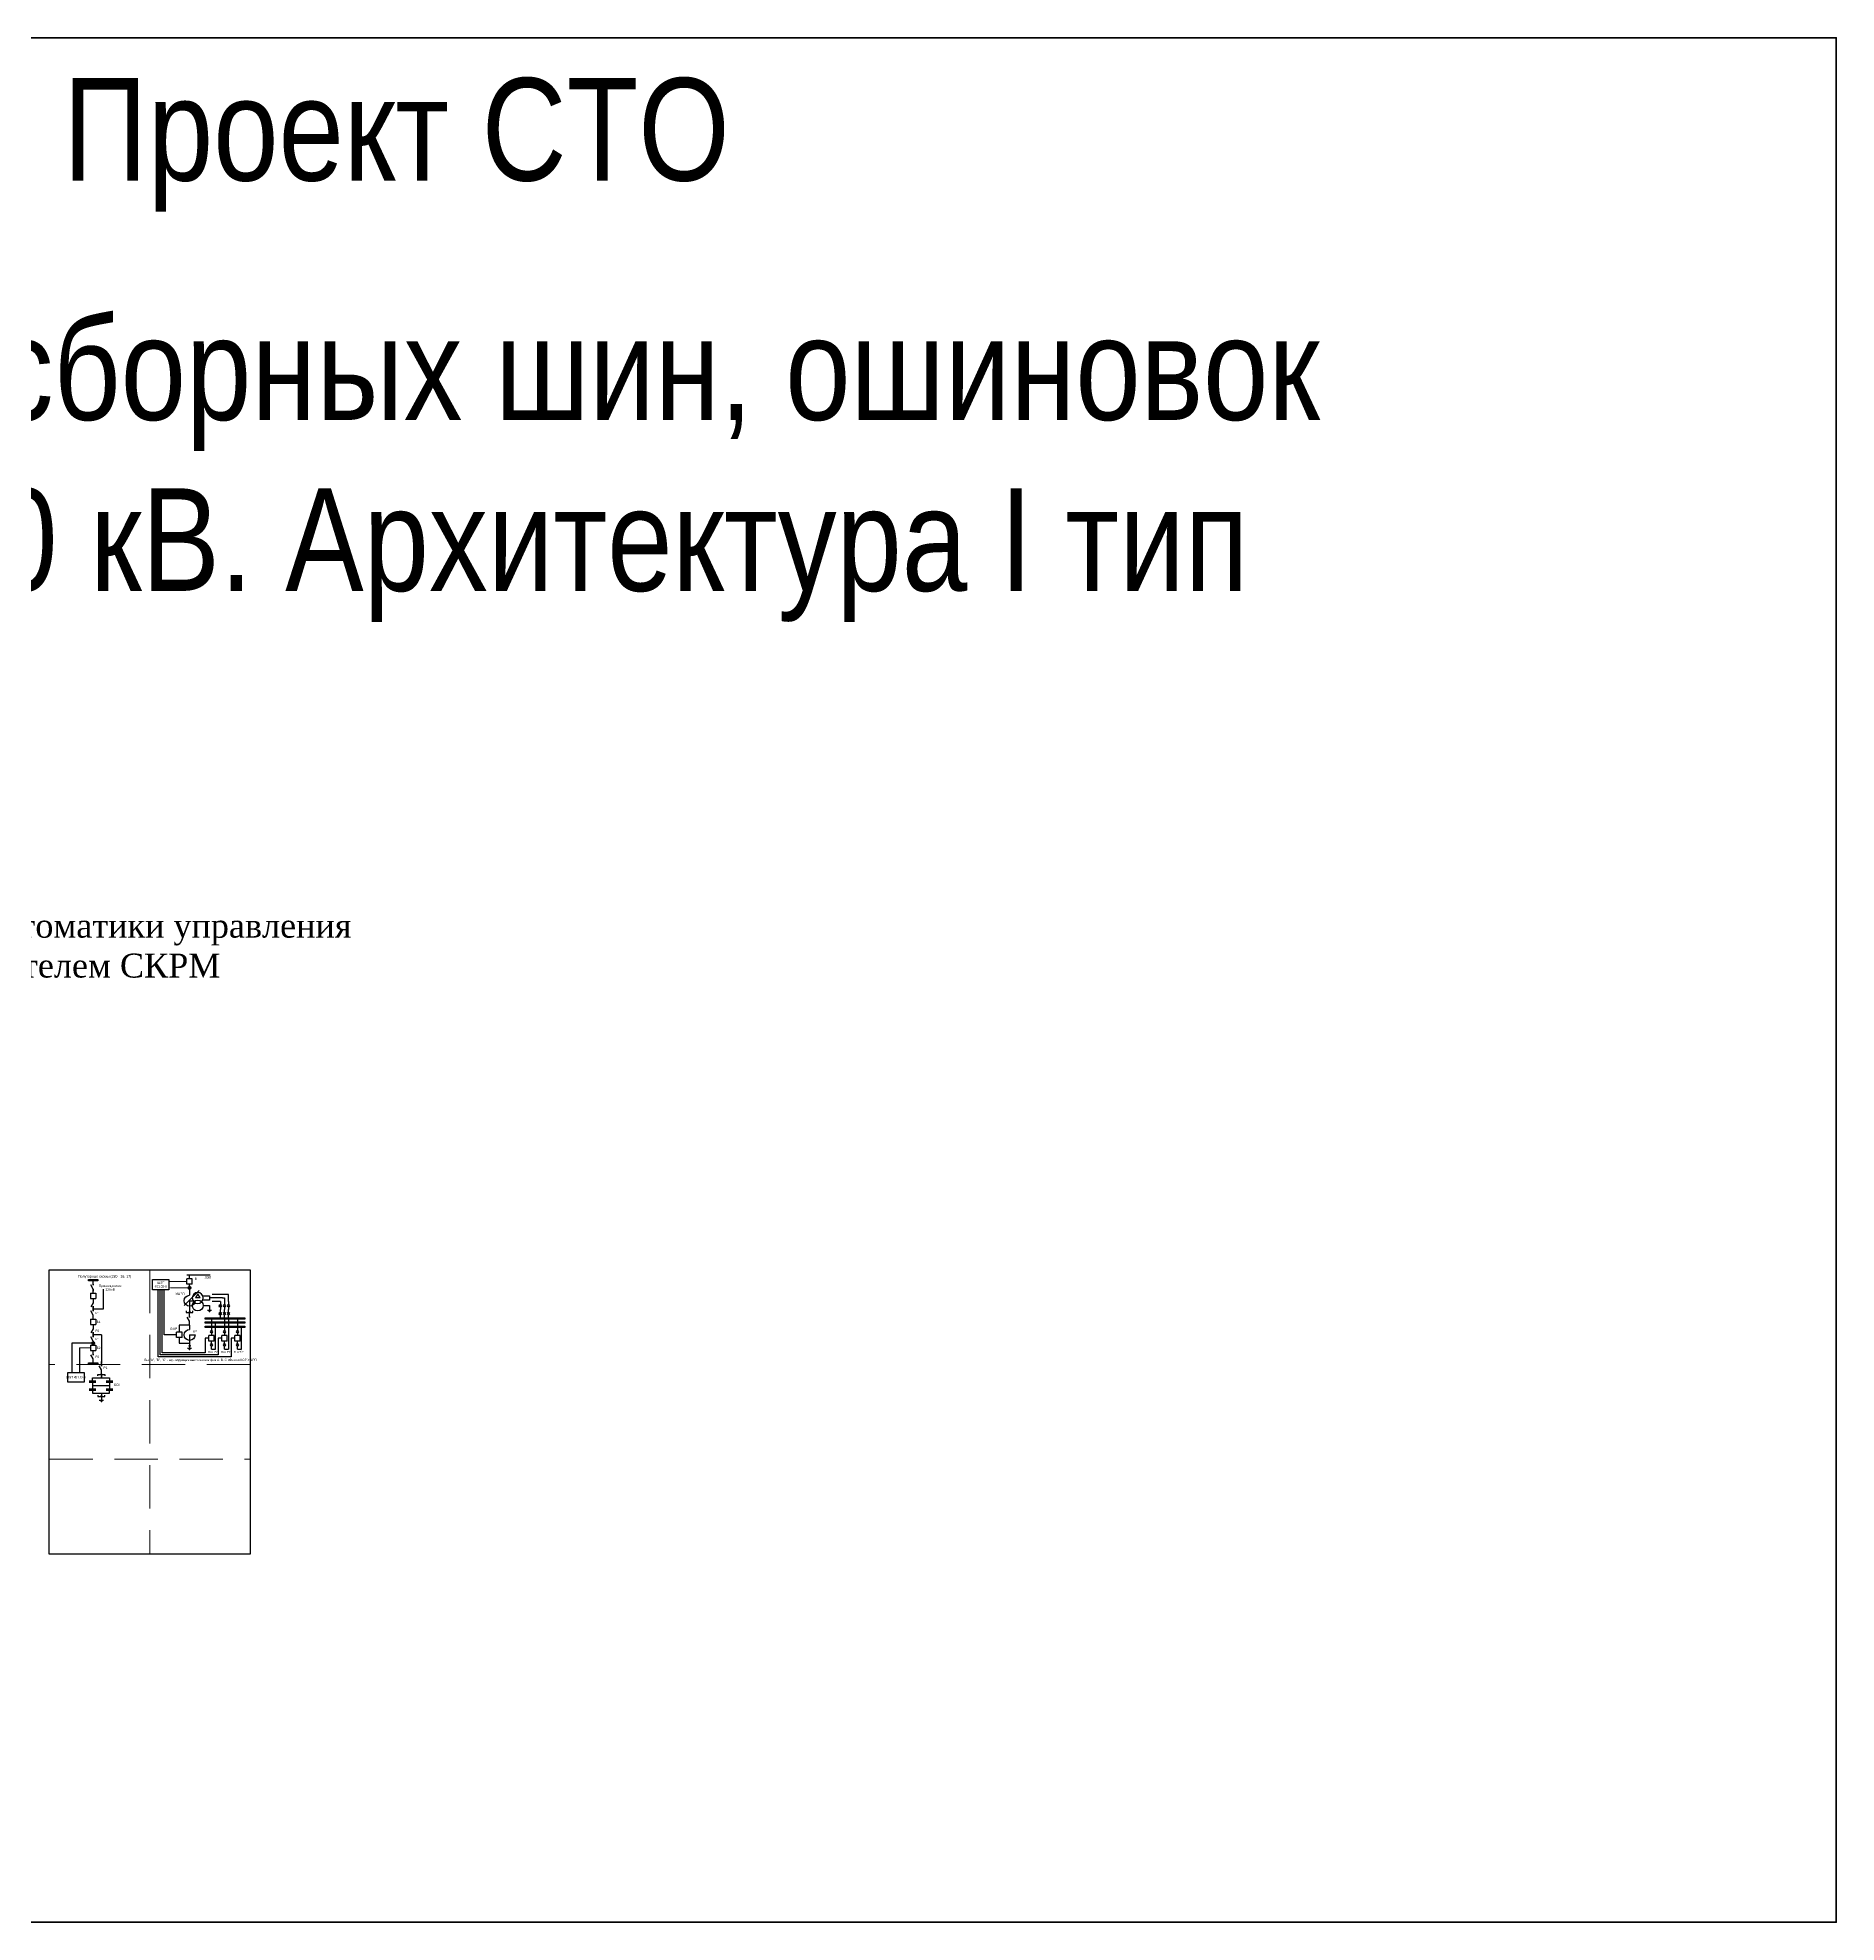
# Model space of a CAD drawing. Header units: millimetres. Extents: x 39198 to 51235, y 3901 to 12197.
# Drawn here: x 41611 to 44241, y 9441 to 12197 of the extents above; entities that cross this region are included whole.
import ezdxf
from ezdxf.enums import TextEntityAlignment as Align

# ---------------------------------------------------------------- set-up
doc = ezdxf.new("R2010")
doc.units = ezdxf.units.MM
doc.linetypes.add('HIDDEN', pattern=[9.525, 6.35, -3.175])
doc.layers.add('Непечатный', color=253, linetype='Continuous', lineweight=0, plot=False)
doc.layers.add('Основная', color=7, linetype='Continuous', lineweight=30)
doc.layers.add('Тонкая', color=7, linetype='Continuous', lineweight=5)
doc.styles.add('Narrow', font='ARIALN.TTF')
doc.styles.add('Вывод', font='tahoma.ttf', dxfattribs={"height": 2.5})
doc.styles.add('Компонент', font='ARIALN.TTF', dxfattribs={"height": 3.5})

# ---------------------------------------------------------------- blocks, each defined once
blk = doc.blocks.new('*U27')
at = {"ltscale": 0.35}
for q in [(-8, 0), (0, -8)]:
    blk.add_line((0, 0), q, dxfattribs=at)
blk.add_arc((0, 0), 8, 180, 90, dxfattribs=at)
at = {"layer": 'Основная', "style": 'Компонент'}
blk.add_attdef('ОУ', text='', height=3.5, dxfattribs=at).set_placement((-17, 0), align=Align.MIDDLE_CENTER)
blk = doc.blocks.new('*U30')
at = {"ltscale": 0.25}
for p, q in [((-3.5, 0), (0, 6)), ((-3.5, 0), (3.5, 0)), ((0, 6), (3.5, 0))]:
    blk.add_line(p, q, dxfattribs=at)
blk.add_circle((0, 0), 8, dxfattribs=at)
at = {"layer": 'Основная', "style": 'Компонент'}
blk.add_attdef('ОУ', text='', height=3.5, dxfattribs=at).set_placement((-17, 0), align=Align.MIDDLE_CENTER)
blk = doc.blocks.new('*U31')
at = {"color": 0}
for p, q in [((-3, 0), (3, 0)), ((0, 3), (0, 0)), ((-1.5, -1), (1.5, -1)), ((-0.5, -2), (0.5, -2))]:
    blk.add_line(p, q, dxfattribs=at)
blk = doc.blocks.new('*U200')
at = {"layer": 'Основная', "ltscale": 0.25}
for p, q in [((2, 2), (0, 0)), ((0, 0), (2, -2))]:
    blk.add_line(p, q, dxfattribs=at)
blk = doc.blocks.new('*U32')
at = {"color": 0}
for p, q in [((0, 6), (0, 2)), ((0, 0), (0, -6))]:
    blk.add_line(p, q, dxfattribs=at)
at = {"color": 0, "ltscale": 0.25, "xscale": -1, "rotation": 90}
for p in [(0, 2), (0, 0)]:
    blk.add_blockref('*U200', p, dxfattribs=at)
at = {"layer": 'Основная'}
for tag, height, style, p in [('ОУ2', 3.5, 'Компонент', (-5, 6)), ('В2', 2.5, 'Вывод', (3, 6)), ('ОУ1', 3.5, 'Компонент', (-5, -6)), ('В1', 2.5, 'Вывод', (3, -6))]:
    blk.add_attdef(tag, text='', height=height, dxfattribs=dict(at, style=style)).set_placement(p, align=Align.MIDDLE_CENTER)
blk = doc.blocks.new('*U28')
at = {"color": 0}
for p, q in [((0, 0), (-8, 0)), ((-8, -8), (-8, 0)), ((0, -8), (0, 0)), ((0, -8), (-8, -8))]:
    blk.add_line(p, q, dxfattribs=at)
at = {"layer": 'Основная', "style": 'Компонент'}
blk.add_attdef('ОУ', text='', height=3.5, dxfattribs=at).set_placement((-15, -3), align=Align.MIDDLE_CENTER)
blk = doc.blocks.new('*U33')
at = {"color": 0}
for p, q in [((0, 0), (0, 6)), ((0, -6), (0, -2))]:
    blk.add_line(p, q, dxfattribs=at)
at = {"color": 0, "ltscale": 0.25, "rotation": 89.99999999999999}
for p in [(0, 0), (0, -2)]:
    blk.add_blockref('*U200', p, dxfattribs=at)
at = {"layer": 'Основная'}
for tag, height, style, p in [('ОУ1', 3.5, 'Компонент', (-5, 6)), ('В1', 2.5, 'Вывод', (3, 6)), ('ОУ2', 3.5, 'Компонент', (-5, -6)), ('В2', 2.5, 'Вывод', (3, -6))]:
    blk.add_attdef(tag, text='', height=height, dxfattribs=dict(at, style=style)).set_placement(p, align=Align.MIDDLE_CENTER)
blk = doc.blocks.new('*U26')
at = {"ltscale": 0.25}
blk.add_circle((0, 0), 2, dxfattribs=at)
at = {"layer": 'Основная', "color": 0, "lineweight": 50}
blk.add_line((0, -3), (0, 3), dxfattribs=at)
at = {"layer": 'Основная', "style": 'Компонент'}
blk.add_attdef('ОУ', text='', height=3.5, dxfattribs=at).set_placement((-6, 0), align=Align.MIDDLE_CENTER)
blk = doc.blocks.new('*U25')
at = {"color": 0}
for p, q in [((3, 0), (-3, 0)), ((0, 3), (0, 0)), ((1.5, -1), (-1.5, -1)), ((0.5, -2), (-0.5, -2))]:
    blk.add_line(p, q, dxfattribs=at)
blk = doc.blocks.new('*U37')
at = {"ltscale": 0.35}
for q in [(-8, 0), (0, -8)]:
    blk.add_line((0, 0), q, dxfattribs=at)
blk.add_arc((0, 0), 8, 180, 90, dxfattribs=at)
at = {"layer": 'Основная', "style": 'Компонент'}
blk.add_attdef('ОУ', text='', height=3.5, dxfattribs=at).set_placement((-17, 0), align=Align.MIDDLE_CENTER)
blk = doc.blocks.new('*U23')
at = {"color": 0}
blk.add_line((0, 0), (6, 3.4), dxfattribs=at)
blk = doc.blocks.new('*U11')
at = {"color": 0}
blk.add_line((0, -1), (0, 1), dxfattribs=at)
blk = doc.blocks.new('*U34')
at = {"color": 0}
for p, q in [((0, 3), (0, 9)), ((0, -9), (0, -3))]:
    blk.add_line(p, q, dxfattribs=at)
at = {"color": 0, "ltscale": 0.25, "rotation": 89.99999999999999}
for name, p in [('*U23', (0, -3)), ('*U11', (0, 3))]:
    blk.add_blockref(name, p, dxfattribs=at)
at = {"layer": 'Основная'}
for tag, height, style, p in [('ОУ', 3.5, 'Компонент', (-12, 0)), ('В1', 2.5, 'Вывод', (2, 7)), ('В2', 2.5, 'Вывод', (2, -7))]:
    blk.add_attdef(tag, text='', height=height, dxfattribs=dict(at, style=style)).set_placement(p, align=Align.MIDDLE_CENTER)
blk = doc.blocks.new('*U35')
at = {"color": 0}
for p, q in [((0, 9), (0, 3)), ((0, -3), (0, -9))]:
    blk.add_line(p, q, dxfattribs=at)
at = {"color": 0, "ltscale": 0.25, "xscale": -1, "rotation": 90}
for name, p in [('*U23', (0, 3)), ('*U11', (0, -3))]:
    blk.add_blockref(name, p, dxfattribs=at)
at = {"layer": 'Основная'}
for tag, height, style, p in [('ОУ', 3.5, 'Компонент', (-12, 0)), ('В2', 2.5, 'Вывод', (2, 7)), ('В1', 2.5, 'Вывод', (2, -7))]:
    blk.add_attdef(tag, text='', height=height, dxfattribs=dict(at, style=style)).set_placement(p, align=Align.MIDDLE_CENTER)
blk = doc.blocks.new('*U36')
at = {"ltscale": 0.25}
blk.add_circle((0, 0), 2, dxfattribs=at)
at = {"layer": 'Основная', "color": 0, "lineweight": 50}
blk.add_line((0, -3), (0, 3), dxfattribs=at)
at = {"layer": 'Основная', "style": 'Компонент'}
blk.add_attdef('ОУ', text='', height=3.5, dxfattribs=at).set_placement((-6, 0), align=Align.MIDDLE_CENTER)

msp = doc.modelspace()

# ---------------------------------------------------------------- hatches: boundary and pattern name
h = msp.add_hatch(color=0)
h.dxf.hatch_style = 1
h.paths.add_polyline_path([(41691, 10380, -0.414214), (41692, 10381), (41685, 10381), (41685, 10379), (41692, 10379, -0.414214)])
h.paths.add_polyline_path([(41699, 10381), (41692, 10381, -0.414214), (41693, 10380, -0.414214), (41692, 10379), (41699, 10379)])
h = msp.add_hatch(color=0)
h.dxf.hatch_style = 1
h.paths.add_polyline_path([(41864, 10324, -0.414214), (41865, 10325), (41856, 10325), (41856, 10323), (41865, 10323, -0.414214)])
h.paths.add_polyline_path([(41877, 10324, -0.414214), (41878, 10325), (41865, 10325, -0.414214), (41866, 10324, -0.414214), (41865, 10323), (41878, 10323, -0.414214)])
h.paths.add_polyline_path([(41884, 10325), (41878, 10325, -0.414214), (41879, 10324, -0.414214), (41878, 10323), (41884, 10323)])
h.paths.add_polyline_path([(41890, 10325), (41884, 10325), (41884, 10323), (41890, 10323)])
h.paths.add_polyline_path([(41902, 10324, -0.414214), (41903, 10325), (41890, 10325), (41890, 10323), (41903, 10323, -0.414214)])
h.paths.add_polyline_path([(41914, 10325), (41903, 10325, -0.414214), (41904, 10324, -0.414214), (41903, 10323), (41914, 10323)])
h.paths.add_polyline_path([(41914, 10319), (41903, 10319), (41903, 10317), (41914, 10317)], flags=17)
h.paths.add_polyline_path([(41914, 10313), (41909, 10313, -0.414214), (41910, 10312, -0.414214), (41909, 10311), (41914, 10311)])
h.paths.add_polyline_path([(41903, 10319), (41890, 10319), (41890, 10317), (41903, 10317)], flags=16)
h.paths.add_polyline_path([(41903, 10313), (41890, 10313, -0.414214), (41891, 10312, -0.414214), (41890, 10311), (41903, 10311)])
h.paths.add_polyline_path([(41908, 10312, -0.414214), (41909, 10313), (41903, 10313), (41903, 10311), (41909, 10311, -0.414214)])
h.paths.add_polyline_path([(41914, 10319), (41884, 10319, -0.414214), (41885, 10318, -0.414214), (41884, 10317), (41914, 10317)])
h.paths.add_polyline_path([(41889, 10312, -0.414214), (41890, 10313), (41884, 10313), (41884, 10311), (41890, 10311, -0.414214)])
h.paths.add_polyline_path([(41883, 10318, -0.414214), (41884, 10319), (41871, 10319, -0.414214), (41872, 10318, -0.414214), (41871, 10317), (41884, 10317, -0.414214)])
h.paths.add_polyline_path([(41884, 10313), (41871, 10313), (41871, 10311), (41884, 10311)])
h.paths.add_polyline_path([(41871, 10313), (41865, 10313), (41865, 10311), (41871, 10311)])
h.paths.add_polyline_path([(41865, 10313), (41856, 10313), (41856, 10311), (41865, 10311)])
h.paths.add_polyline_path([(41870, 10318, -0.414214), (41871, 10319), (41865, 10319), (41865, 10317), (41871, 10317, -0.414214)])
h.paths.add_polyline_path([(41865, 10319), (41856, 10319), (41856, 10317), (41865, 10317)])
h = msp.add_hatch(color=0)
h.dxf.hatch_style = 1
h.paths.add_polyline_path([(41903, 10319), (41890, 10319), (41890, 10317), (41903, 10317)])
h.paths.add_polyline_path([(41914, 10319), (41903, 10319), (41903, 10317), (41914, 10317)])
h = msp.add_hatch(color=0)
h.dxf.hatch_style = 1
h.paths.add_polyline_path([(41691, 10258, -0.414214), (41692, 10259), (41685, 10259), (41685, 10257), (41692, 10257, -0.414214)])
h.paths.add_polyline_path([(41699, 10259), (41692, 10259, -0.414214), (41693, 10258, -0.414214), (41692, 10257), (41699, 10257)])

# ---------------------------------------------------------------- linework, layer by layer
for p, q in [((41787, 10268), (41787, 10366)), ((41790, 10271), (41790, 10366)), ((41793, 10274), (41793, 10366)), ((41796, 10300), (41796, 10366)), ((41690, 10288), (41661, 10288)), ((41661, 10288), (41661, 10245)), ((41672, 10281), (41672, 10245)), ((41814, 10300), (41796, 10300)), ((41861, 10295), (41856, 10295)), ((41856, 10295), (41856, 10274)), ((41880, 10295), (41875, 10295)), ((41875, 10295), (41875, 10271)), ((41899, 10295), (41894, 10295)), ((41894, 10295), (41894, 10268)), ((41894, 10268), (41787, 10268)), ((41875, 10271), (41790, 10271)), ((41856, 10274), (41793, 10274))]:
    msp.add_line(p, q)
msp.add_lwpolyline([(41921.8, 10395.3), (41921.8, 9979.5), (41627.8, 9979.5), (41627.8, 10395.3)], close=True)
for centre in [(41692, 10380), (41865, 10324), (41871, 10318), (41878, 10324), (41884, 10318), (41890, 10312), (41903, 10324), (41909, 10312), (41692, 10258)]:
    msp.add_circle(centre, 1)
at = {"layer": 'Непечатный', "linetype": 'HIDDEN', "ltscale": 10}
for p, q in [((41774.8, 10395.3), (41774.8, 9979.5)), ((41921.8, 10256.7), (41627.8, 10256.7)), ((41627.8, 10118.1), (41921.8, 10118.1))]:
    msp.add_line(p, q, dxfattribs=at)
at = {"layer": 'Основная'}
for p, q in [((41692, 10367), (41692, 10364)), ((41707, 10338), (41707, 10367)), ((41829, 10388), (41863, 10388)), ((41833, 10372), (41833, 10374)), ((41833, 10366), (41833, 10358)), ((41692, 10338), (41707, 10338)), ((41853, 10343), (41862, 10343)), ((41862, 10343), (41862, 10336)), ((41890, 10359), (41866, 10359)), ((41878, 10349), (41866, 10349)), ((41884, 10354), (41884, 10345)), ((41890, 10349), (41890, 10359)), ((41865, 10323), (41865, 10307)), ((41871, 10279), (41871, 10317)), ((41884, 10325), (41884, 10319)), ((41884, 10317), (41884, 10311)), ((41890, 10325), (41890, 10313)), ((41890, 10311), (41890, 10279)), ((41903, 10323), (41903, 10311)), ((41909, 10279), (41909, 10311)), ((41704, 10300), (41692, 10300)), ((41704, 10300), (41704, 10258)), ((41692, 10271), (41692, 10275)), ((41865, 10279), (41871, 10279)), ((41884, 10279), (41890, 10279)), ((41903, 10279), (41909, 10279)), ((41704, 10241), (41704, 10237))]:
    msp.add_line(p, q, dxfattribs=at)
for points in [[(41685, 10381), (41699, 10381), (41699, 10379), (41685, 10379)], [(41778.9, 10381), (41802.9, 10381), (41802.9, 10366), (41778.9, 10366)], [(41856, 10325), (41914, 10325), (41914, 10323), (41856, 10323)], [(41856, 10319), (41914, 10319), (41914, 10317), (41856, 10317)], [(41856, 10313), (41914, 10313), (41914, 10311), (41856, 10311)], [(41685, 10259), (41699, 10259), (41699, 10257), (41685, 10257)], [(41655, 10245), (41679, 10245), (41679, 10231), (41655, 10231)]]:
    msp.add_lwpolyline(points, close=True, dxfattribs=at)
for points in [[(41825, 10343), (41846.9, 10364.9)], [(41833, 10382), (41833, 10388)], [(41828, 10335), (41828, 10333), (41832, 10333)], [(41833, 10342), (41833, 10334)], [(41834, 10333), (41838, 10333), (41838, 10335)], [(41852.4, 10357), (41862, 10357), (41862, 10351), (41852.4, 10351)], [(41881, 10354), (41862, 10354)], [(41881, 10354), (41884, 10354), (41884, 10354)], [(41833, 10314), (41818, 10314), (41818, 10304)], [(41833, 10326), (41833, 10330)], [(41833, 10314), (41833, 10308)], [(41818, 10296), (41818, 10288), (41833, 10288)], [(41833, 10292), (41833, 10285)], [(41833, 10283), (41833, 10280)], [(41686, 10233), (41696, 10233)], [(41686, 10231), (41696, 10231)], [(41691, 10233), (41691, 10237), (41716, 10237), (41716, 10233)], [(41691, 10231), (41691, 10221)], [(41691, 10226), (41716, 10226)], [(41699, 10240), (41699, 10242), (41703, 10242)], [(41704, 10237), (41704, 10239)], [(41704, 10239), (41704, 10237)], [(41705, 10242), (41709, 10242), (41709, 10240)], [(41711, 10233), (41721, 10233)], [(41711, 10231), (41721, 10231)], [(41716, 10231), (41716, 10221)], [(41686, 10221), (41696, 10221)], [(41686, 10219), (41696, 10219)], [(41691, 10219), (41691, 10215), (41716, 10215), (41716, 10219)], [(41699, 10212), (41699, 10210), (41703, 10210)], [(41704, 10215), (41704, 10211)], [(41704, 10209), (41704, 10207)], [(41705, 10210), (41709, 10210), (41709, 10212)], [(41711, 10221), (41721, 10221)], [(41711, 10219), (41721, 10219)]]:
    msp.add_lwpolyline(points, dxfattribs=at)
at = {"layer": 'Основная', "ltscale": 0.25, "const_width": 0.6}
for points in [[(41832.7, 10388, 1), (41833.3, 10388, 1)], [(41692.3, 10338, 1), (41691.7, 10338, 1)], [(41861.7, 10354, 1), (41862.3, 10354, 1)], [(41833.3, 10314, 1), (41832.7, 10314, 1)], [(41692.3, 10300, 1), (41691.7, 10300, 1)], [(41833.3, 10288, 1), (41832.7, 10288, 1)], [(41690.7, 10226, 1), (41691.3, 10226, 1)], [(41703.7, 10237, 1), (41704.3, 10237, 1)], [(41715.7, 10226, 1), (41716.3, 10226, 1)], [(41703.7, 10215, 1), (41704.3, 10215, 1)]]:
    msp.add_lwpolyline(points, format="xyb", close=True, dxfattribs=at)
at = {"layer": 'Основная'}
msp.add_lwpolyline([(41846.9, 10364.9, 0, 1, 0), (41845.5, 10363.5, 0, 0, 0)], format="xyseb", dxfattribs=at)
for centre, radius in [((41845, 10343), 8), ((41833, 10333), 1), ((41833, 10284), 1), ((41704, 10242), 1), ((41704, 10210), 1)]:
    msp.add_circle(centre, radius, dxfattribs=at)
at = {"layer": 'Тонкая'}
for p, q in [((41829, 10378), (41803, 10378)), ((41831, 10369), (41805, 10369)), ((41672, 10281), (41688, 10281))]:
    msp.add_line(p, q, dxfattribs=at)
at = {"layer": 'Тонкая', "color": 6, "lineweight": 50}
msp.add_lwpolyline([(39198, 12197), (44241, 12197), (44241, 9441), (39198, 9441)], close=True, dxfattribs=at)
at = {"layer": 'Тонкая', "ltscale": 0.3}
for points in [[(41707, 10367, 0, 1.5, 0), (41707, 10363, 0, 0, 0)], [(41803, 10369, 0, 1.5, 0), (41807, 10369, 0, 0, 0)], [(41829.1, 10378, 0, 1.5, 0), (41825.1, 10378, 0, 0, 0)], [(41863, 10388, 0, 1.5, 0), (41859, 10388, 0, 0, 0)], [(41688, 10281, 0, 1.5, 0), (41684, 10281, 0, 0, 0)], [(41814.1, 10300, 0, 1.5, 0), (41810.1, 10300, 0, 0, 0)], [(41861.1, 10295, 0, 1.5, 0), (41857.1, 10295, 0, 0, 0)], [(41880.1, 10295, 0, 1.5, 0), (41876.1, 10295, 0, 0, 0)], [(41899.1, 10295, 0, 1.5, 0), (41895.1, 10295, 0, 0, 0)], [(41661, 10245, 0, 1.5, 0), (41661, 10249, 0, 0, 0)]]:
    msp.add_lwpolyline(points, format="xyseb", dxfattribs=at)

# ---------------------------------------------------------------- block references
at = {"layer": 'Основная'}
for name, p in [('*U34', (41692, 10370)), ('*U28', (41837, 10382)), ('*U35', (41692, 10344)), ('*U34', (41692, 10332)), ('*U33', (41878, 10331)), ('*U33', (41884, 10331)), ('*U35', (41692, 10306)), ('*U34', (41833, 10323)), ('*U34', (41692, 10294)), ('*U28', (41822, 10304)), ('*U25', (41833, 10280)), ('*U34', (41692, 10268)), ('*U34', (41704, 10252))]:
    msp.add_blockref(name, p, dxfattribs=at)
at = {"layer": 'Основная', "ltscale": 0.25}
for name, p in [('*U26', (41833, 10369)), ('*U31', (41862, 10336)), ('*U32', (41878, 10343)), ('*U32', (41884, 10343)), ('*U32', (41890, 10343)), ('*U33', (41890, 10331)), ('*U32', (41865, 10305)), ('*U32', (41884, 10305)), ('*U32', (41903, 10305)), ('*U36', (41692, 10288)), ('*U28', (41869, 10299)), ('*U33', (41865, 10285)), ('*U28', (41888, 10299)), ('*U33', (41884, 10285)), ('*U28', (41907, 10299)), ('*U33', (41903, 10285)), ('*U25', (41704, 10204))]:
    msp.add_blockref(name, p, dxfattribs=at)
at = {"layer": 'Основная', "ltscale": 0.25, "rotation": 180}
for p in [(41688, 10353), (41688, 10315), (41688, 10277)]:
    msp.add_blockref('*U28', p, dxfattribs=at)
at = {"layer": 'Основная', "ltscale": 0.35, "xscale": -1}
for name, p in [('*U27', (41833, 10350)), ('*U30', (41845, 10354))]:
    msp.add_blockref(name, p, dxfattribs=at)
at = {"layer": 'Основная', "xscale": -1}
msp.add_blockref('*U37', (41833, 10300), dxfattribs=at)

# ---------------------------------------------------------------- texts
at = {"style": 'Narrow'}
for s, p in [('Проект СТО', (41648, 11988)), ('Типовые шкафы ШЭТ РЗА сборных шин, ошиновок', (39356, 11638)), ('и шинных аппаратов 6 – 750 кВ. Архитектура I тип', (39356, 11388))]:
    msp.add_text(s, height=150, dxfattribs=at).set_placement(p)
at = {"layer": 'Основная', "style": 'Narrow'}
for s, insert, char_height, width, attachment_point in [('{\\fTimes New Roman|b0|i0|c204|p18;Шкаф автоматики управления выключателем СКРМ}', (41386, 10869), 35, 986.61, 4), ('\\pxt3;Полуторные схемы (220 - 16, 17)', (41670, 10385), 3.7, 121.615, 4), ('\\pxt3;Присоединение 220 кВ', (41717, 10369), 3.3, 21.849, 5), ('\\pxqc;ШЭТ 451.02-0', (41790.9, 10373.5), 3.3, 21.849, 5), ('\\pxi-3,l3,t3;В', (41842, 10382), 3.3, 21.849, 5), ('\\pxi-3,l3,t3;ЛЭП', (41860, 10384), 3.3, 21.849, 5), ('\\pxi-3,l3,t3;УШРП', (41819, 10360), 3.3, 21.849, 5), ('\\pxi-3,l3,t3;Р1', (41698, 10332), 3.3, 21.849, 5), ('\\pxi-3,l3,t3;Р2', (41698, 10306), 3.3, 21.849, 5), ('\\pxi-3,l3,t3;В1', (41700, 10319), 3.3, 21.849, 5), ('\\pxi-3,l3,t3;В КР', (41810, 10309), 3.3, 21.849, 5), ('\\pxi-3,l3,t3;Р1', (41698, 10294), 3.3, 21.849, 5), ('\\pxi-3,l3,t3;В2', (41700, 10281), 3.3, 21.849, 5), ('\\pxi-3,l3,t3;КР', (41841, 10305), 3.3, 21.849, 5), ('\\pxi-3,l3,t3;Р2', (41698, 10268), 3.3, 21.849, 5), ('\\pxi-3,l3,t3;Р1', (41710, 10252), 3.3, 21.849, 5), ('\\pxi-3,l3,t3;Вш "А", "В", "С" - шунтирующие выключатели фаз А, В, С обмотки КОР УШРП', (41849, 10263), 3.3, 154.232, 5), ('\\pxi-3,l3,t3;Вш "А"', (41867, 10275), 3.3, 21.849, 5), ('\\pxi-3,l3,t3;Вш "В"', (41886, 10275), 3.3, 21.849, 5), ('\\pxi-3,l3,t3;Вш "С"', (41905, 10275), 3.3, 21.849, 5), ('\\pxqc;ШЭТ 451.02-0', (41667, 10238), 3.3, 24, 5), ('\\pxi-3,l3,t3;БСК', (41727, 10227), 3.3, 21.849, 5)]:
    msp.add_mtext(s, dxfattribs=dict(at, insert=insert, char_height=char_height, width=width, attachment_point=attachment_point))

doc.saveas('drawing.dxf')
